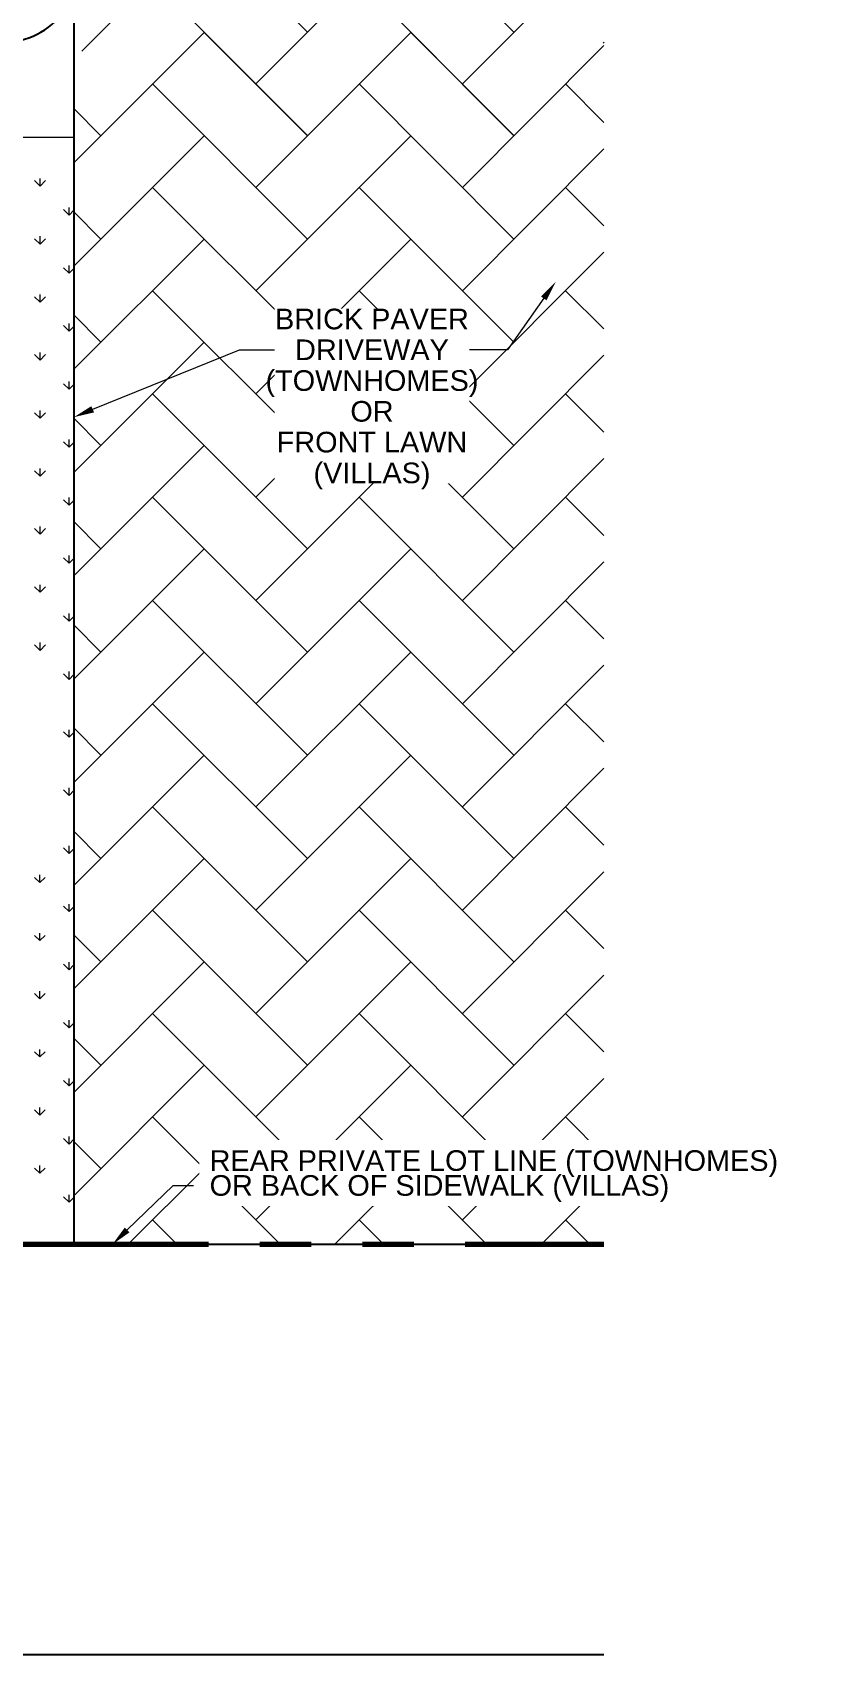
# Model space of a CAD drawing. Header units: feet. Extents: x 919634 to 928945, y 707022 to 708026.
# Drawn here: x 928941.22 to 928945.01, y 708010.3 to 708018.21 of the extents above; entities that cross this region are included whole.
import ezdxf

# ---------------------------------------------------------------- set-up
doc = ezdxf.new("R2010")
doc.units = ezdxf.units.FT
doc.header["$LTSCALE"] = 20
doc.header["$MEASUREMENT"] = 0
for name, color, linetype in [('LK-SHRB-035M', 4, 'Continuous'), ('LK-SHRB-TRNK', 3, 'Continuous'), ('LP-ANNO-LABL-SHRB', 2, 'Continuous'), ('PDF2_G-ANNO-TTLB', 7, 'Continuous'), ('PDF2_SP-ANNO', 2, 'Continuous'), ('PDF2_SP-ANNO-DIMS', 2, 'Continuous'), ('PDF2_SP-CONCRETE', 253, 'Continuous'), ('PDF2_SP-Pavement', 7, 'Continuous'), ('PDF2_SP-PAVERS', 254, 'Continuous'), ('PDF2_SP-PROPERTY LINE', 7, 'Continuous'), ('PDF2_Text', 6, 'Continuous')]:
    doc.layers.add(name, color=color, linetype=linetype)
doc.layers.add('PDF2_SP-GRASS', color=7, linetype='Continuous', true_color=0xadadad)
doc.styles.add('PDF ArialMT', font='arial.ttf')

# ---------------------------------------------------------------- blocks, each defined once
blk = doc.blocks.new('shrub')
at = {"layer": 'LK-SHRB-035M'}
for centre, major_axis, start_param, end_param in [((1678.6974, 32.831), (0.3308, 0.3308), 0.430403, 1.991659), ((1679.3288, 34.427), (0.883, 0.883), 3.542119, 3.937306), ((1679.2746, 32.7583), (0.3008, 0.3008), 5.429875, 6.91021), ((1677.9137, 33.1289), (-0.262, 0.262), 2.740099, 3.565473), ((1678.1918, 32.4652), (0.2469, 0.2469), 1.195708, 2.872819), ((1680.3093, 32.6763), (0.4331, 0.4331), 2.269371, 3.043083), ((1677.5834, 32.0194), (-0.2894, 0.2894), 3.727628, 4.658085), ((1679.5133, 32.1003), (0.2637, 0.2637), 4.158598, 6.024641), ((1678.3456, 31.8724), (-0.2594, 0.2594), 0.604646, 2.155657), ((1679.9978, 31.0092), (0.5887, 0.5887), 1.291771, 1.82069), ((1678.3232, 30.8457), (-0.4731, 0.4731), -1.509164, -0.709626), ((1678.9657, 31.7362), (0.3092, 0.3092), 3.453327, 4.735111)]:
    blk.add_ellipse(centre, major_axis=major_axis, ratio=1, start_param=start_param, end_param=end_param, dxfattribs=at)
at = {"layer": 'LK-SHRB-TRNK'}
for start_param, end_param in [(3.926991, 7.068583), (0.785398, 3.926991)]:
    blk.add_ellipse((1678.86, 32.2991), major_axis=(-0.0257, 0.0257), ratio=1, start_param=start_param, end_param=end_param, dxfattribs=at)

msp = doc.modelspace()

# ---------------------------------------------------------------- linework, layer by layer
at = {"layer": 'PDF2_G-ANNO-TTLB', "lineweight": 0}
msp.add_lwpolyline([(928944.0025, 708018.1628), (928943.9975, 708018.1578), (928944.0025, 708018.1628)], close=True, dxfattribs=at)
at = {"layer": 'PDF2_SP-ANNO', "lineweight": 13}
for points in [[(928943.7075, 708016.9144), (928943.5309, 708016.6627), (928943.3342, 708016.6627)], [(928941.5091, 708016.3727), (928942.2241, 708016.6627), (928942.4208, 708016.6627)], [(928941.6775, 708012.3725), (928941.9008, 708012.5892), (928942.0008, 708012.5892)]]:
    msp.add_lwpolyline(points, dxfattribs=at)
at = {"layer": 'PDF2_SP-ANNO', "transparency": 33554559}
for points in [[(928943.6942, 708016.9227), (928943.7659, 708016.9944), (928943.7209, 708016.9044)], [(928941.5158, 708016.3577), (928941.4174, 708016.3344), (928941.5024, 708016.3877)], [(928941.6891, 708012.3609), (928941.6058, 708012.3025), (928941.6658, 708012.3842)]]:
    msp.add_solid(points, dxfattribs=at)
at = {"layer": 'PDF2_SP-ANNO-DIMS', "color": 2, "lineweight": 13}
msp.add_lwpolyline([(928941.4174, 708013.4459), (928941.4174, 708013.4359)], dxfattribs=at)
at = {"layer": 'PDF2_SP-CONCRETE', "color": 6, "lineweight": 13}
msp.add_lwpolyline([(928939.4174, 708017.6993), (928941.4174, 708017.6993)], dxfattribs=at)
at = {"layer": 'PDF2_SP-GRASS', "lineweight": 18}
for points in [[(928941.2524, 708017.4611), (928941.2258, 708017.4877)], [(928941.2791, 708017.4877), (928941.2524, 708017.4611), (928941.2524, 708017.4977)], [(928941.4174, 708017.3427), (928941.3941, 708017.3194), (928941.3941, 708017.3561)], [(928941.3941, 708017.3194), (928941.3674, 708017.3461)], [(928941.2524, 708017.1777), (928941.2258, 708017.2044)], [(928941.2791, 708017.2044), (928941.2524, 708017.1777), (928941.2524, 708017.2161)], [(928941.3941, 708017.036), (928941.3674, 708017.0627)], [(928941.4174, 708017.0594), (928941.3941, 708017.036), (928941.3941, 708017.0744)], [(928941.2524, 708016.8944), (928941.2258, 708016.921)], [(928941.2791, 708016.921), (928941.2524, 708016.8944), (928941.2524, 708016.9327)], [(928941.3941, 708016.7544), (928941.3674, 708016.781)], [(928941.4174, 708016.776), (928941.3941, 708016.7544), (928941.3941, 708016.791)], [(928941.2791, 708016.6394), (928941.2524, 708016.6127), (928941.2524, 708016.6494)], [(928941.2524, 708016.6127), (928941.2258, 708016.6394)], [(928941.3941, 708016.471), (928941.3674, 708016.4977)], [(928941.4174, 708016.4944), (928941.3941, 708016.471), (928941.3941, 708016.5077)], [(928941.2524, 708016.3293), (928941.2258, 708016.356)], [(928941.2791, 708016.356), (928941.2524, 708016.3293), (928941.2524, 708016.3677)], [(928941.3941, 708016.1877), (928941.3674, 708016.2143)], [(928941.4174, 708016.211), (928941.3941, 708016.1877), (928941.3941, 708016.226)], [(928941.2524, 708016.046), (928941.2258, 708016.0727)], [(928941.2791, 708016.0727), (928941.2524, 708016.046), (928941.2524, 708016.0843)], [(928941.4174, 708015.9277), (928941.3941, 708015.906), (928941.3941, 708015.9427)], [(928941.3941, 708015.906), (928941.3674, 708015.931)], [(928941.2524, 708015.7643), (928941.2258, 708015.791)], [(928941.2791, 708015.791), (928941.2524, 708015.7643), (928941.2524, 708015.801)], [(928941.3941, 708015.6227), (928941.3674, 708015.6493)], [(928941.4174, 708015.646), (928941.3941, 708015.6227), (928941.3941, 708015.6593)], [(928941.2524, 708015.481), (928941.2258, 708015.5077)], [(928941.2791, 708015.5077), (928941.2524, 708015.481), (928941.2524, 708015.5177)], [(928941.3941, 708015.3393), (928941.3674, 708015.366)], [(928941.4174, 708015.3626), (928941.3941, 708015.3393), (928941.3941, 708015.3776)], [(928941.2524, 708015.1976), (928941.2258, 708015.2243)], [(928941.2791, 708015.2243), (928941.2524, 708015.1976), (928941.2524, 708015.236)], [(928941.3941, 708015.056), (928941.3674, 708015.0826)], [(928941.4174, 708015.0793), (928941.3941, 708015.056), (928941.3941, 708015.0943)], [(928941.3941, 708014.7743), (928941.3674, 708014.801)], [(928941.4174, 708014.7976), (928941.3941, 708014.7743), (928941.3941, 708014.811)], [(928941.3941, 708014.4909), (928941.3674, 708014.5176)], [(928941.4174, 708014.5143), (928941.3941, 708014.4909), (928941.3941, 708014.5276)], [(928941.3941, 708014.2076), (928941.3674, 708014.2343)], [(928941.4174, 708014.2309), (928941.3941, 708014.2076), (928941.3941, 708014.2443)], [(928941.2508, 708014.0659), (928941.2258, 708014.0909)], [(928941.2774, 708014.0909), (928941.2508, 708014.0659), (928941.2508, 708014.1026)], [(928941.4174, 708013.9476), (928941.3941, 708013.9243), (928941.3941, 708013.9609)], [(928941.3941, 708013.9243), (928941.3674, 708013.9509)], [(928941.2508, 708013.7826), (928941.2258, 708013.8076)], [(928941.2774, 708013.8076), (928941.2508, 708013.7826), (928941.2508, 708013.8193)], [(928941.3941, 708013.6409), (928941.3674, 708013.6676)], [(928941.4174, 708013.6642), (928941.3941, 708013.6409), (928941.3941, 708013.6776)], [(928941.2508, 708013.4992), (928941.2258, 708013.5242)], [(928941.2774, 708013.5242), (928941.2508, 708013.4992), (928941.2508, 708013.5359)], [(928941.3941, 708013.3576), (928941.3674, 708013.3842)], [(928941.4174, 708013.3809), (928941.3941, 708013.3576), (928941.3941, 708013.3942)], [(928941.2774, 708013.2409), (928941.2508, 708013.2159), (928941.2508, 708013.2526)], [(928941.2508, 708013.2159), (928941.2258, 708013.2409)], [(928941.3941, 708013.0742), (928941.3674, 708013.1009)], [(928941.4174, 708013.0976), (928941.3941, 708013.0742), (928941.3941, 708013.1109)], [(928941.2508, 708012.9325), (928941.2258, 708012.9576)], [(928941.2774, 708012.9576), (928941.2508, 708012.9325), (928941.2508, 708012.9692)], [(928941.3941, 708012.7909), (928941.3674, 708012.8175)], [(928941.4174, 708012.8142), (928941.3941, 708012.7909), (928941.3941, 708012.8275)], [(928941.2508, 708012.6492), (928941.2258, 708012.6742)], [(928941.2774, 708012.6742), (928941.2508, 708012.6492), (928941.2508, 708012.6859)], [(928941.3941, 708012.5075), (928941.3674, 708012.5342)], [(928941.4174, 708012.5309), (928941.3941, 708012.5075), (928941.3941, 708012.5442)]]:
    msp.add_lwpolyline(points, dxfattribs=at)
at = {"layer": 'PDF2_SP-Pavement', "color": 6, "lineweight": 25}
for points in [[(928941.4174, 708019.6993), (928941.4174, 708012.3025)], [(928936.8439, 708012.3025), (928944.0009, 708012.3025)], [(928936.8439, 708010.3024), (928944.0009, 708010.3024)]]:
    msp.add_lwpolyline(points, dxfattribs=at)
at = {"layer": 'PDF2_SP-PAVERS', "lineweight": 18}
for points in [[(928941.4558, 708018.1178), (928942.0525, 708018.7144), (928942.5558, 708018.2111)], [(928942.3041, 708017.9594), (928943.0592, 708018.7144), (928943.5625, 708018.2111)], [(928943.3108, 708017.9594), (928944.0175, 708018.6661)], [(928942.5558, 708017.7077), (928941.8008, 708018.4644)], [(928943.5625, 708017.7077), (928942.8075, 708018.4644)], [(928941.4174, 708017.5744), (928942.0525, 708018.2094), (928942.5558, 708017.7061)], [(928942.3041, 708017.4544), (928943.0592, 708018.2094), (928943.5625, 708017.7061)], [(928943.3108, 708017.4544), (928944.0009, 708018.1461)], [(928942.5558, 708017.2027), (928941.8008, 708017.9594)], [(928943.5625, 708017.2027), (928942.8075, 708017.9594)], [(928944.0009, 708017.7711), (928943.8142, 708017.9594)], [(928941.5491, 708017.7061), (928941.4174, 708017.8394)], [(928941.4174, 708017.071), (928942.0525, 708017.7061)], [(928942.3041, 708016.951), (928943.0592, 708017.7061)], [(928943.3108, 708016.951), (928944.0009, 708017.6427)], [(928942.5558, 708016.6994), (928941.8008, 708017.4544)], [(928943.5625, 708016.6994), (928942.8075, 708017.4544)], [(928944.0009, 708017.2677), (928943.8142, 708017.4544)], [(928941.5491, 708017.2027), (928941.4174, 708017.3361)], [(928941.4174, 708016.5677), (928942.0525, 708017.2027)], [(928942.3041, 708016.4477), (928943.0592, 708017.2027)], [(928943.3108, 708016.4477), (928944.0009, 708017.1394)], [(928942.5558, 708016.196), (928941.8008, 708016.951)], [(928943.5625, 708016.196), (928942.8075, 708016.951)], [(928944.0009, 708016.7644), (928943.8142, 708016.951)], [(928941.5491, 708016.6994), (928941.4174, 708016.8327)], [(928941.4174, 708016.0643), (928942.0525, 708016.6994)], [(928942.3041, 708015.9443), (928943.0592, 708016.6994)], [(928943.3108, 708015.9443), (928944.0009, 708016.636)], [(928942.5558, 708015.6927), (928941.8008, 708016.4477)], [(928943.5625, 708015.6927), (928942.8075, 708016.4477)], [(928944.0009, 708016.261), (928943.8142, 708016.4477)], [(928941.5491, 708016.196), (928941.4174, 708016.3293)], [(928941.4174, 708015.561), (928942.0525, 708016.196)], [(928942.3041, 708015.441), (928943.0592, 708016.196)], [(928943.3108, 708015.441), (928944.0009, 708016.1327)], [(928942.5558, 708015.1893), (928941.8008, 708015.9443)], [(928943.5625, 708015.1893), (928942.8075, 708015.9443)], [(928944.0009, 708015.7577), (928943.8142, 708015.9443)], [(928941.5491, 708015.6927), (928941.4174, 708015.826)], [(928941.4174, 708015.0576), (928942.0525, 708015.6927)], [(928942.3041, 708014.9376), (928943.0592, 708015.6927)], [(928943.3108, 708014.9376), (928944.0009, 708015.6293)], [(928942.5558, 708014.686), (928941.8008, 708015.441)], [(928943.5625, 708014.686), (928942.8075, 708015.441)], [(928944.0009, 708015.2543), (928943.8142, 708015.441)], [(928941.5491, 708015.1893), (928941.4174, 708015.3226)], [(928941.4174, 708014.5543), (928942.0525, 708015.1893)], [(928942.3041, 708014.4343), (928943.0592, 708015.1893)], [(928943.3108, 708014.4343), (928944.0009, 708015.126)], [(928942.5558, 708014.1826), (928941.8008, 708014.9376)], [(928943.5625, 708014.1826), (928942.8075, 708014.9376)], [(928944.0009, 708014.751), (928943.8142, 708014.9376)], [(928941.5491, 708014.686), (928941.4174, 708014.8193)], [(928941.4174, 708014.0509), (928942.0525, 708014.686)], [(928942.3041, 708013.9309), (928943.0592, 708014.686)], [(928943.3108, 708013.9309), (928944.0009, 708014.6226)], [(928942.5558, 708013.6792), (928941.8008, 708014.4343)], [(928943.5625, 708013.6792), (928942.8075, 708014.4343)], [(928944.0009, 708014.2476), (928943.8142, 708014.4343)], [(928941.5491, 708014.1826), (928941.4174, 708014.3159)], [(928941.4174, 708013.5476), (928942.0525, 708014.1826)], [(928942.3041, 708013.4276), (928943.0592, 708014.1826)], [(928943.3108, 708013.4276), (928944.0009, 708014.1176)], [(928942.5558, 708013.1759), (928941.8008, 708013.9309)], [(928943.5625, 708013.1759), (928942.8075, 708013.9309)], [(928944.0009, 708013.7442), (928943.8142, 708013.9309)], [(928941.5491, 708013.6792), (928941.4174, 708013.8109)], [(928941.4174, 708013.0426), (928942.0525, 708013.6792)], [(928942.3041, 708012.9242), (928943.0592, 708013.6792)], [(928943.3108, 708012.9242), (928944.0009, 708013.6142)], [(928942.5558, 708012.6725), (928941.8008, 708013.4276)], [(928943.5625, 708012.6725), (928942.8075, 708013.4276)], [(928944.0009, 708013.2409), (928943.8142, 708013.4276)], [(928941.5491, 708013.1759), (928941.4174, 708013.3076)], [(928941.4174, 708012.5392), (928942.0525, 708013.1759)], [(928942.3041, 708012.4209), (928943.0592, 708013.1759)], [(928943.3108, 708012.4209), (928944.0009, 708013.1109)], [(928942.4225, 708012.3025), (928941.8008, 708012.9242)], [(928943.4292, 708012.3025), (928942.8075, 708012.9242)], [(928944.0009, 708012.7359), (928943.8142, 708012.9242)], [(928941.5491, 708012.6725), (928941.4174, 708012.8042)], [(928941.6825, 708012.3025), (928942.0525, 708012.6725)], [(928942.6892, 708012.3025), (928943.0592, 708012.6725)], [(928943.6959, 708012.3025), (928944.0009, 708012.6075)], [(928941.9191, 708012.3025), (928941.8008, 708012.4209)], [(928942.9258, 708012.3025), (928942.8075, 708012.4209)], [(928943.9325, 708012.3025), (928943.8142, 708012.4209)]]:
    msp.add_lwpolyline(points, dxfattribs=at)
at = {"layer": 'PDF2_SP-PROPERTY LINE', "color": 6, "lineweight": 70}
for points in [[(928940.8241, 708012.3025), (928942.0741, 708012.3025)], [(928942.3241, 708012.3025), (928942.5742, 708012.3025)], [(928942.8242, 708012.3025), (928943.0742, 708012.3025)], [(928943.3242, 708012.3025), (928944.0009, 708012.3025)]]:
    msp.add_lwpolyline(points, dxfattribs=at)

# ---------------------------------------------------------------- block references
at = {"layer": 'LP-ANNO-LABL-SHRB'}
msp.add_blockref('shrub', (927261.5571, 707986.434), dxfattribs=at)

# ---------------------------------------------------------------- next in the draw order: texts
at = {"layer": 'PDF2_Text', "color": 2, "char_height": 0.100574, "style": 'PDF ArialMT', "bg_fill": 3, "bg_fill_color": 256, "bg_fill_transparency": 0}
for s, insert, width, attachment_point, line_spacing_factor, box_fill_scale in [('BRICK PAVER DRIVEWAY\\P(TOWNHOMES)\\POR\\PFRONT LAWN\\P(VILLAS)', (928942.8704, 708016.8633), 0.949474, 2, 0.894939, 1), ('REAR PRIVATE LOT LINE (TOWNHOMES)\\POR BACK OF SIDEWALK (VILLAS)', (928942.0791, 708012.7609), 2.878643, 1, 0.723739, 1.5)]:
    msp.add_mtext(s, dxfattribs=dict(at, insert=insert, width=width, attachment_point=attachment_point, line_spacing_factor=line_spacing_factor, box_fill_scale=box_fill_scale))

doc.saveas('drawing.dxf')
